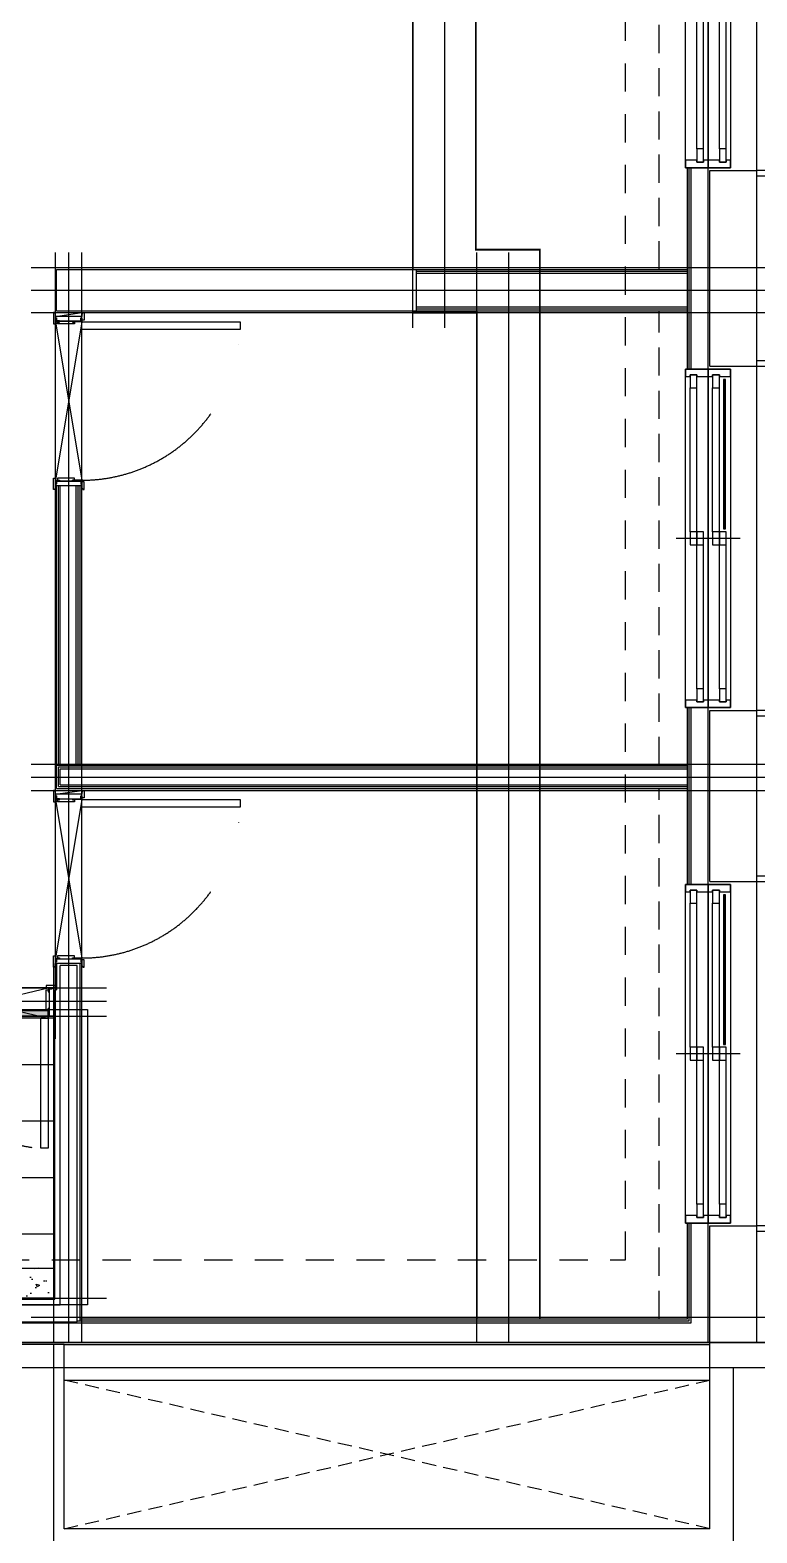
# Model space of a CAD drawing. Header units: millimetres. Extents: x 7294529 to 7346664, y 234399 to 276449.
# Drawn here: x 7337798 to 7341664, y 257172 to 265162 of the extents above; entities that cross this region are included whole.
import ezdxf
from ezdxf.xclip import XClip

# ---------------------------------------------------------------- set-up
doc = ezdxf.new("R2010")
doc.units = ezdxf.units.MM
doc.header["$LTSCALE"] = 100
doc.header["$XCLIPFRAME"] = 2
for name, pattern in [('C-303-R-TF_59C+59B+59C$0$CEN', [62, 60, -1, 0, -1]), ('C-303-R-TF_59C+59B+59C$0$HID', [2.3, 1.5, -0.8]), ('ST-DASH', [2.7, 1.5, -1.2]), ('U-59C-EX$0$CEN', [62, 60, -1, 0, -1]), ('U-59C-EX$0$DASHDOTX2', [2, 1, -0.5, 0, -0.5]), ('U-59C-EX$0$HID', [2.3, 1.5, -0.8])]:
    doc.linetypes.add(name, pattern=pattern)
for name, color, linetype in [('AA-BORD-XREF', 15, 'Continuous'), ('BP', 7, 'Continuous'), ('C-303-R-TF_59C+59B+59C$0$CEN', 1, 'C-303-R-TF_59C+59B+59C$0$CEN'), ('C-303-R-TF_59C+59B+59C$0$COL', 2, 'Continuous'), ('C-303-R-TF_59C+59B+59C$0$OPEN', 1, 'C-303-R-TF_59C+59B+59C$0$HID'), ('C-303-R-TF_59C+59B+59C$0$WAL', 3, 'Continuous'), ('U-59C-EX$0$A-커텐박스', 11, 'U-59C-EX$0$HID'), ('U-59C-EX$0$C-DOOR', 1, 'Continuous'), ('U-59C-EX$0$CEN', 1, 'U-59C-EX$0$CEN'), ('U-59C-EX$0$CON', 2, 'Continuous'), ('U-59C-EX$0$DOR', 4, 'Continuous'), ('U-59C-EX$0$FIN', 5, 'Continuous'), ('U-59C-EX$0$FUR_욕실', 6, 'Continuous'), ('U-59C-EX$0$HAT', 8, 'Continuous'), ('U-59C-EX$0$INSUL_line', 8, 'Continuous'), ('U-59C-EX$0$WAL', 3, 'Continuous'), ('U-59C-EX$0$WIN', 4, 'Continuous'), ('U-59C-EX$0$발코니 입면선', 4, 'Continuous'), ('U-59C-EX$0$확장전', 4, 'U-59C-EX$0$HID'), ('결로방지', 4, 'ST-DASH'), ('기단부-석재', 6, 'Continuous')]:
    doc.layers.add(name, color=color, linetype=linetype)
for name, color, linetype, plot in [('CUT-LINE', 105, 'Continuous', False), ('Defpoint', 142, 'Continuous', False), ('U-59C-EX$0$Defpoint', 142, 'Continuous', False), ('U-59C-EX$0$MC', 152, 'Continuous', False)]:
    doc.layers.add(name, color=color, linetype=linetype, plot=plot)

# ---------------------------------------------------------------- blocks, each defined once
blk = doc.blocks.new('U-59C-EX$0$u-59c-tf-ex$0$WIN_2_2700')
at = {"layer": 'U-59C-EX$0$WIN'}
blk.add_line((350, -290), (350, 50), dxfattribs=at)
at = {"layer": 'U-59C-EX$0$WIN', "color": 5, "linetype": 'Continuous'}
for p, q in [((-1250, -60), (315, -60)), ((385, -24), (1250, -24)), ((385, -60), (1250, -60)), ((-1250, -96), (315, -96)), ((385, -144), (1250, -144)), ((-1250, -180), (315, -180)), ((-1250, -216), (315, -216)), ((385, -180), (1250, -180))]:
    blk.add_line(p, q, dxfattribs=at)
at = {"layer": 'U-59C-EX$0$WIN'}
for points in [[(-1310, -96), (-1320, -96), (-1320, -60), (-1310, -60), (-1310, 0), (-1350, 0), (-1350, -120), (-1310, -120)], [(-1350, 0), (1350, 0), (1350, -120), (-1350, -120)], [(1310, -24), (1320, -24), (1320, -60), (1310, -60), (1310, -120), (1350, -120), (1350, 0), (1310, 0)], [(-1320, -96), (-1250, -96), (-1250, -60), (-1320, -60)], [(315, -60), (385, -60), (385, -24), (315, -24)], [(315, -96), (385, -96), (385, -60), (315, -60)], [(1320, -24), (1250, -24), (1250, -60), (1320, -60)], [(-1310, -216), (-1320, -216), (-1320, -180), (-1310, -180), (-1310, -120), (-1350, -120), (-1350, -240), (-1310, -240)], [(-1350, -120), (1350, -120), (1350, -240), (-1350, -240)], [(315, -180), (385, -180), (385, -144), (315, -144)], [(1320, -144), (1250, -144), (1250, -180), (1320, -180)], [(1310, -144), (1320, -144), (1320, -180), (1310, -180), (1310, -240), (1350, -240), (1350, -120), (1310, -120)], [(-1320, -216), (-1250, -216), (-1250, -180), (-1320, -180)], [(315, -216), (385, -216), (385, -180), (315, -180)]]:
    blk.add_lwpolyline(points, close=True, dxfattribs=at)
blk = doc.blocks.new('U-59C-EX$0$u-59c-tf-ex$0$WIN_2_1800')
at = {"layer": 'U-59C-EX$0$WIN'}
blk.add_line((0, -290), (0, 50), dxfattribs=at)
at = {"layer": 'U-59C-EX$0$WIN', "color": 5, "linetype": 'Continuous'}
for p, q in [((-800, -60), (-35, -60)), ((35, -24), (800, -24)), ((35, -60), (800, -60)), ((-800, -96), (-35, -96)), ((35, -144), (800, -144)), ((-800, -180), (-35, -180)), ((-800, -216), (-35, -216)), ((35, -180), (800, -180))]:
    blk.add_line(p, q, dxfattribs=at)
at = {"layer": 'U-59C-EX$0$WIN'}
for points in [[(-860, -96), (-870, -96), (-870, -60), (-860, -60), (-860, 0), (-900, 0), (-900, -120), (-860, -120)], [(-900, 0), (900, 0), (900, -120), (-900, -120)], [(860, -24), (870, -24), (870, -60), (860, -60), (860, -120), (900, -120), (900, 0), (860, 0)], [(-870, -96), (-800, -96), (-800, -60), (-870, -60)], [(-35, -60), (35, -60), (35, -24), (-35, -24)], [(-35, -96), (35, -96), (35, -60), (-35, -60)], [(870, -24), (800, -24), (800, -60), (870, -60)], [(-860, -216), (-870, -216), (-870, -180), (-860, -180), (-860, -120), (-900, -120), (-900, -240), (-860, -240)], [(-900, -120), (900, -120), (900, -240), (-900, -240)], [(-35, -180), (35, -180), (35, -144), (-35, -144)], [(870, -144), (800, -144), (800, -180), (870, -180)], [(860, -144), (870, -144), (870, -180), (860, -180), (860, -240), (900, -240), (900, -120), (860, -120)], [(-870, -216), (-800, -216), (-800, -180), (-870, -180)], [(-35, -216), (35, -216), (35, -180), (-35, -180)]]:
    blk.add_lwpolyline(points, close=True, dxfattribs=at)
blk = doc.blocks.new('U-59C-EX$0$A$C42d6a0a8')
at = {"layer": 'U-59C-EX$0$C-DOOR'}
for p, q in [((0, 49), (-140, 891)), ((-140, 891), (-140, 49)), ((-140, 49), (0, 891)), ((0, 891), (0, 49))]:
    blk.add_line(p, q, dxfattribs=at)
at = {"layer": 'U-59C-EX$0$C-DOOR', "linetype": 'U-59C-EX$0$DASHDOTX2', "ltscale": 8}
blk.add_arc((-139.3, 47.3), 843.7, 90.04682, 177.16562, dxfattribs=at)
at = {"layer": 'U-59C-EX$0$DOR'}
for p, q in [((-152, 940), (-152, 900)), ((-145, 940), (-152, 940)), ((-152, 900), (-140, 900)), ((-145, 935), (-145, 940)), ((-140, 935), (-145, 935)), ((-140, 900), (-140, 935)), ((-140, 912), (-140, 920)), ((-140, 920), (0, 920)), ((-135, 912), (-140, 912)), ((-135, 911), (-140, 911)), ((-140, 911), (-140, 891)), ((-140, 891), (-90, 891)), ((-135, 896), (-135, 912)), ((-135, 896), (-135, 911)), ((-5, 896), (-135, 896)), ((-90, 896), (-135, 896)), ((-89, 890), (-100, 890)), ((-100, 890), (-100, 880)), ((-100, 880), (-10, 880)), ((-90, 891), (-90, 896)), ((-21, 895), (-89, 895)), ((-89, 895), (-89, 890)), ((-21, 890), (-21, 895)), ((-10, 890), (-21, 890)), ((-10, 880), (-10, 890)), ((0, 912), (-5, 912)), ((-5, 912), (-5, 896)), ((0, 920), (0, 912)), ((-982, 49), (-982, 89)), ((-982, 89), (-140, 89)), ((-140, 89), (-140, 49)), ((-140, 49), (-982, 49)), ((-152, 0), (-152, 40)), ((-152, 40), (-140, 40)), ((-145, 0), (-152, 0)), ((-140, 5), (-145, 5)), ((-145, 5), (-145, 0)), ((-140, 49), (-90, 49)), ((-140, 29), (-140, 49)), ((-140, 40), (-140, 5)), ((-135, 29), (-140, 29)), ((-135, 28), (-140, 28)), ((-140, 28), (-140, 20)), ((-140, 20), (0, 20)), ((-5, 44), (-135, 44)), ((-135, 44), (-135, 28)), ((-90, 44), (-135, 44)), ((-135, 44), (-135, 29)), ((-100, 50), (-100, 60)), ((-100, 60), (-10, 60)), ((-89, 50), (-100, 50)), ((-90, 49), (-90, 44)), ((-89, 45), (-89, 50)), ((-21, 45), (-89, 45)), ((-10, 50), (-21, 50)), ((-21, 50), (-21, 45)), ((-10, 60), (-10, 50)), ((-5, 28), (-5, 44)), ((0, 28), (-5, 28)), ((0, 20), (0, 28))]:
    blk.add_line(p, q, dxfattribs=at)
at = {"layer": 'U-59C-EX$0$DOR', "color": 8}
for p, q in [((-140, 0), (-140, 20)), ((-140, 20), (0, 20)), ((0, 20), (-140, 0)), ((0, 0), (-140, 0)), ((0, 20), (0, 0))]:
    blk.add_line(p, q, dxfattribs=at)
at = {"layer": 'U-59C-EX$0$DOR'}
for points in [[(0, 891), (-20, 891), (-20, 896), (-5, 896), (-5, 911), (0, 911)], [(12, 940), (12, 880), (0, 880), (0, 935), (5, 935), (5, 940)], [(0, 49), (-20, 49), (-20, 44), (-5, 44), (-5, 29), (0, 29)], [(12, 0), (12, 60), (0, 60), (0, 5), (5, 5), (5, 0)]]:
    blk.add_lwpolyline(points, close=True, dxfattribs=at)
blk = doc.blocks.new('U-59C-EX$0$A$Cdfe55425')
at = {"layer": 'U-59C-EX$0$HAT'}
h = blk.add_hatch(dxfattribs=at)
h.set_pattern_fill('AR-SAND', color=252, scale=0.3, angle=450, style=0)
h.set_pattern_definition([(127.5, (3350244.997, -1210362.989), (-14.68239712, -0.48000939), [0, -11.5824, 0, -12.954, 0, -12.3825]), (97.5, (3350244.997, -1210362.99), (-21.50475302, 13.48569849), [0, -6.2484, 0, -10.4394, 0, -4.0005]), (57.5, (3350244.997, -1210372.362), (-0.04311554, 23.729771107), [0, -3.81, 0, -13.716, 0, -17.907]), (47.5, (3350244.997, -1210372.362), (-6.6878797, 22.90669357), [0, -1.905, 0, -8.9916, 0, -10.287])])
h.paths.add_polyline_path([(-160, 721), (-120, 721), (-120, 29), (-160, 29)])
at = {"layer": 'U-59C-EX$0$C-DOOR', "ltscale": 3}
for p, q in [((-160, 29), (-160, 721)), ((-160, 721), (0, 29)), ((0, 721), (-160, 29)), ((0, 29), (0, 721))]:
    blk.add_line(p, q, dxfattribs=at)
at = {"layer": 'U-59C-EX$0$C-DOOR', "color": 1, "linetype": 'U-59C-EX$0$DASHDOTX2', "ltscale": 10}
blk.add_arc((-159.2, 26.9, 0), 694.1, 90.06964, 176.52089, dxfattribs=at)
at = {"layer": 'U-59C-EX$0$DOR'}
for p, q in [((-5, 24), (-150, 24)), ((-150, 24), (-150, 0)), ((-150, 0), (0, 0)), ((-120, 30), (-120, 40)), ((-120, 40), (-10, 40)), ((-109, 30), (-120, 30)), ((-109, 25), (-109, 30)), ((-21, 25), (-109, 25)), ((-10, 30), (-21, 30)), ((-21, 30), (-21, 25)), ((0, 29), (-20, 29)), ((-20, 29), (-20, 24)), ((-20, 24), (-5, 24)), ((-10, 40), (-10, 30)), ((-5, 8), (-5, 24)), ((-5, 24), (-5, 9)), ((-5, 9), (0, 9)), ((0, 8), (-5, 8)), ((12, 40), (0, 40)), ((0, 40), (0, -5)), ((0, 9), (0, 29)), ((0, 0), (0, 8)), ((12, -10), (12, 40)), ((0, -5), (5, -5)), ((5, -5), (5, -10)), ((5, -10), (12, -10))]:
    blk.add_line(p, q, dxfattribs=at)
for points in [[(-160, 721), (-110, 721), (-110, 726), (-150, 726), (-150, 750), (-160, 750)], [(0, 750), (0, 742), (-5, 742), (-5, 726), (-150, 726), (-150, 750)], [(-21, 725), (-109, 725), (-109, 720), (-120, 720), (-120, 710), (-10, 710), (-10, 720), (-21, 720)], [(0, 721), (-20, 721), (-20, 726), (-5, 726), (-5, 741), (0, 741)], [(12, 770), (12, 710), (0, 710), (0, 765), (5, 765), (5, 770)], [(-160, 29), (-110, 29), (-110, 24), (-150, 24), (-150, 0), (-160, 0)]]:
    blk.add_lwpolyline(points, close=True, dxfattribs=at)
at = {"layer": 'U-59C-EX$0$DOR', "elevation": 0}
blk.add_lwpolyline([(-160, 29), (-852, 29), (-852, 69), (-160, 69)], close=True, dxfattribs=at)
at = {"layer": 'U-59C-EX$0$HAT', "color": 5, "elevation": 0}
blk.add_lwpolyline([(-160, 721), (-120, 721), (-120, 29), (-160, 29)], close=True, dxfattribs=at)
blk = doc.blocks.new('U-59C-EX$0$A$Ce93e390f')
at = {"layer": 'U-59C-EX$0$HAT'}
h = blk.add_hatch(dxfattribs=at)
h.set_pattern_fill('_USER', color=256, scale=300, angle=180, double=1, pattern_type=0)
h.set_pattern_definition([(180, (1340, -8e-07), (-4e-14, -300), []), (270, (1340, -8e-07), (300, -6e-14), [])])
h.paths.add_polyline_path([(1340, 1350), (0, 1350), (0, 0), (1340, 0)])
h = blk.add_hatch(dxfattribs=at)
h.set_pattern_fill('AR-CONC', color=252, angle=90)
h.set_pattern_definition([(140, (805930.75, -2615083.35), (15.9390865, 182.184669), [19.05, -209.55]), (85, (805930.75, -2615083.35), (-191.056845, -35.24342), [15.24, -167.640584]), (190.4514444, (805932.07, -2615068.17), (-175.117751, 146.941248), [16.190009, -178.090245]), (136.1842, (805879.95, -2615083.35), (42.04233, 271.07904), [28.575, -314.325]), (186.635557, (805883.45, -2615060.76), (-247.426123, 237.404135), [24.285023, -267.135608]), (81.184151, (805879.95, -2615083.35), (-247.426123, 237.404135), [22.859967, -251.459732]), (111, (805892.65, -2615057.95), (102.265199, 151.614391), [19.05, -209.55]), (56, (805892.65, -2615057.95), (-184.187966, 61.802029), [15.24, -167.64]), (161.451445, (805901.17, -2615045.32), (-81.922768, 213.41642), [16.190009, -178.089938]), (127.4999997, (805930.746, -2615083.35), (-84.5550389, 3.0886037), [0, -165.608, 0, -170.18, 0, -168.275]), (97.4999997, (805930.75, -2615083.35), (-100.1805745, 66.819663), [0, -97.028, 0, -161.798, 0, -64.135]), (57.4999997, (805930.746, -2615139.993), (5.7287447, 135.5905951), [0, -63.5, 0, -198.12, 0, -262.89]), (47.4999997, (805930.75, -2615165.39), (-25.4264903, 148.1291815), [0, -82.55, 0, -131.572, 0, -186.69])])
h.paths.add_polyline_path([(1500, 1350), (1340, 1350), (1340, 0), (1500, 0)])
at = {"layer": 'U-59C-EX$0$Defpoint'}
blk.add_lwpolyline([(0, 2100), (1500, 2100), (1500, 0), (0, 0)], close=True, dxfattribs=at)
at = {"layer": 'U-59C-EX$0$FUR_욕실'}
blk.add_lwpolyline([(1500, 1350), (1340, 1350), (1340, 0), (1500, 0)], close=True, dxfattribs=at)
blk = doc.blocks.new('*U239')
at = {"layer": 'U-59C-EX$0$WIN'}
blk.add_line((15, 8), (810.1, 8), dxfattribs=at)
at = {"layer": 'U-59C-EX$0$WIN', "color": 8}
blk.add_lwpolyline([(15, 13.4), (810.1, 13.4), (810.1, 2.6), (15, 2.6)], close=True, dxfattribs=at)
blk = doc.blocks.new('U-59C-EX')
at = {"layer": 'U-59C-EX$0$A-커텐박스'}
for p, q in [((125, -6165), (2945, -6165)), ((3070, -6165), (5485, -6165)), ((5705, -6165), (9525, -6165))]:
    blk.add_line(p, q, dxfattribs=at)
at = {"layer": 'U-59C-EX$0$CEN'}
for p, q in [((1815, 200), (1815, -3225)), ((3005, -2825), (3005, -7185)), ((5595, -2825), (5595, -7185)), ((-200, -3025), (5795, -3025)), ((5395, -5025), (13960, -5025)), ((-200, -5365), (5795, -5365)), ((0, -6685), (13960, -6685))]:
    blk.add_line(p, q, dxfattribs=at)
at = {"layer": 'U-59C-EX$0$CON'}
for p, q in [((5485, -2960), (5485, -4875)), ((5485, -2960), (5705, -2960)), ((5705, -2960), (5705, -4875)), ((5485, -4875), (5705, -4875)), ((-20, -6435), (620, -6435)), ((620, -6435), (620, -6685)), ((2450, -6435), (3360, -6435)), ((2450, -6435), (2450, -6685)), ((3360, -6435), (3360, -6685)), ((5190, -6435), (6230, -6435)), ((5190, -6435), (5190, -6685)), ((6230, -6435), (6230, -6685)), ((0, -6685), (620, -6685)), ((2450, -6685), (3360, -6685)), ((5190, -6685), (6230, -6685))]:
    blk.add_line(p, q, dxfattribs=at)
at = {"layer": 'U-59C-EX$0$FIN'}
for p, q in [((1875, -2950), (1875, -2960)), ((2015, -2960), (1875, -2960)), ((2945, -2960), (3070, -2960)), ((2945, -2960), (2945, -6315)), ((2955, -2970), (3060, -2970)), ((2955, -2970), (2955, -6315)), ((2965, -2980), (3050, -2980)), ((2965, -2980), (2965, -6315)), ((3050, -2980), (3050, -6315)), ((3060, -2970), (3060, -6315)), ((3070, -2960), (4555, -2960)), ((3070, -2960), (3070, -6315)), ((3070, -2970), (4555, -2970)), ((3070, -2980), (4555, -2980)), ((115, -3070), (115, -6325)), ((115, -3085), (2015, -3085)), ((125, -3085), (125, -6315)), ((3070, -3065), (4555, -3065)), ((3070, -3075), (4555, -3075)), ((3070, -3085), (4555, -3085)), ((5485, -4875), (5485, -6315)), ((5495, -4875), (5495, -6315)), ((5505, -4875), (5505, -6315)), ((5685, -4875), (5685, -6315)), ((5695, -4875), (5695, -6315)), ((5705, -4875), (5705, -6315)), ((115, -6325), (635, -6325)), ((125, -6315), (635, -6315)), ((2435, -6315), (3375, -6315)), ((2435, -6325), (3375, -6325)), ((5175, -6315), (6245, -6315)), ((5175, -6325), (6245, -6325))]:
    blk.add_line(p, q, dxfattribs=at)
at = {"layer": 'U-59C-EX$0$INSUL_line'}
for p, q in [((105, -170), (105, -6335)), ((105, -6335), (635, -6335)), ((2435, -6335), (3375, -6335)), ((5175, -6335), (6245, -6335)), ((-10, -6425), (635, -6425)), ((2435, -6425), (3375, -6425)), ((5175, -6425), (6245, -6425))]:
    blk.add_line(p, q, dxfattribs=at)
at = {"layer": 'U-59C-EX$0$MC'}
for p, q in [((1885, 200), (1885, -3225)), ((135, -2825), (135, -7185)), ((2935, -2825), (2935, -7185)), ((3075, -2825), (3075, -7185)), ((5475, -2825), (5475, -7185)), ((5715, -2825), (5715, -7185)), ((-200, -3095), (5795, -3095)), ((5395, -4855), (13960, -4855)), ((-200, -5195), (5795, -5195))]:
    blk.add_line(p, q, dxfattribs=at)
at = {"layer": 'U-59C-EX$0$WAL'}
for p, q in [((110, -720), (110, -3070)), ((2005, -3070), (2005, -2980)), ((110, -3070), (2005, -3070))]:
    blk.add_line(p, q, dxfattribs=at)
at = {"layer": 'U-59C-EX$0$발코니 입면선'}
for p, q in [((620, -6685), (2450, -6685)), ((3360, -6685), (5190, -6685)), ((6230, -6685), (8960, -6685))]:
    blk.add_line(p, q, dxfattribs=at)
at = {"layer": 'U-59C-EX$0$확장전', "const_width": 10}
for points in [[(5475, -4855), (5475, -5195), (125, -5195)], [(9525, -4855), (5705, -4855)], [(9525, -5190), (5810, -5190), (5810, -5530), (125, -5530)]]:
    blk.add_lwpolyline(points, dxfattribs=at)
at = {"xscale": -1}
for p in [(2395, -6521), (5135, -6521)]:
    blk.add_blockref('*U239', p, dxfattribs=at)
at = {"layer": 'U-59C-EX$0$DOR', "rotation": 90}
for p in [(2935, -2955), (5475, -2955)]:
    blk.add_blockref('U-59C-EX$0$A$C42d6a0a8', p, dxfattribs=at)
at = {"layer": 'U-59C-EX$0$FUR_욕실', "xscale": -1.000000000000001}
blk.add_blockref('U-59C-EX$0$A$Ce93e390f', (1735, -2945), dxfattribs=at)
at = {"layer": 'U-59C-EX$0$WIN'}
for name, p in [('U-59C-EX$0$u-59c-tf-ex$0$WIN_2_1800', (1535, -6305)), ('U-59C-EX$0$u-59c-tf-ex$0$WIN_2_1800', (4275, -6305)), ('U-59C-EX$0$u-59c-tf-ex$0$WIN_2_2700', (7595, -6305))]:
    blk.add_blockref(name, p, dxfattribs=at)
at = {"layer": 'U-59C-EX$0$FIN'}
for p, q in [((230, -840), (230, -2950)), ((230, -2950), (1875, -2950))]:
    blk.add_line(p, q, dxfattribs=at)
at = {"layer": 'U-59C-EX$0$MC'}
for p, q in [((235, 200), (235, -3225)), ((1735, 200), (1735, -3225)), ((-200, -2945), (2015, -2945)), ((1615, -2955), (5795, -2955))]:
    blk.add_line(p, q, dxfattribs=at)
at = {"layer": 'U-59C-EX$0$WAL'}
for p, q in [((200, -810), (200, -2980)), ((200, -2980), (2005, -2980))]:
    blk.add_line(p, q, dxfattribs=at)
at = {"layer": 'U-59C-EX$0$DOR'}
blk.add_blockref('U-59C-EX$0$A$Cdfe55425', (1885, -2945), dxfattribs=at)
blk = doc.blocks.new('BORD-303')
at = {"layer": 'Defpoint'}
blk.add_lwpolyline([(3235, 9655), (5505, 9655), (5505, 8085), (3235, 8085)], close=True, dxfattribs=at)
blk = doc.blocks.new('C-303-R-TF_59C+59B+59C', base_point=(0, 0))
at = {"layer": 'C-303-R-TF_59C+59B+59C$0$CEN'}
for p, q in [((4240, 1260), (-2945, 1260)), ((0, -1795), (0, 1250)), ((4240, 1125), (-5035, 1125)), ((3615, 0), (3615, 1125))]:
    blk.add_line(p, q, dxfattribs=at)
at = {"layer": 'C-303-R-TF_59C+59B+59C$0$COL'}
for p, q in [((3490, 270), (3490, 1395)), ((55, 1250), (-2890, 1250)), ((55, 270), (55, 1250)), ((3490, 270), (55, 270))]:
    blk.add_line(p, q, dxfattribs=at)
at = {"layer": 'C-303-R-TF_59C+59B+59C$0$OPEN', "ltscale": 0.5}
for p, q in [((55, 270), (3490, 1060)), ((3490, 270), (55, 1060))]:
    blk.add_line(p, q, dxfattribs=at)
at = {"layer": 'C-303-R-TF_59C+59B+59C$0$WAL'}
for p, q in [((55, 1250), (3490, 1250)), ((55, 1060), (3490, 1060))]:
    blk.add_line(p, q, dxfattribs=at)
blk = doc.blocks.new('기단부-303-TF')
at = {"layer": '기단부-석재'}
for points in [[(13385, 4385), (13485, 4385), (13485, 5425), (13385, 5425)], [(13385, 4415), (13455, 4415), (13455, 5395), (13385, 5395)], [(13385, 1645), (13485, 1645), (13485, 2555), (13385, 2555)], [(13385, 1675), (13455, 1675), (13455, 2525), (13385, 2525)], [(13385, -2685), (13485, -2685), (13485, -185), (13385, -185)], [(13385, -2655), (13455, -2655), (13455, -215), (13385, -215)]]:
    blk.add_lwpolyline(points, dxfattribs=at)

msp = doc.modelspace()

# ---------------------------------------------------------------- block references
at = {"layer": 'BP'}
ref = msp.add_blockref('U-59C-EX', (7334979.4, 258184.4), dxfattribs=dict(at, rotation=90))
XClip(ref).set_block_clipping_path([(13960.0000000001, 2135.0000000009), (4675.0000000018, 2135), (4024.9999999999, 1484.9999999981), (0, 1484.9999999991), (0, -7184.9999999991), (13960.0000000001, -7184.9999999991)])

# ---------------------------------------------------------------- next in the draw order: linework, layer by layer
at = {"layer": 'CUT-LINE'}
msp.add_lwpolyline([(7332844.4, 272144.4), (7332844.4, 262859.4), (7333494.4, 262209.4), (7333494.4, 258184.4), (7342164.4, 258184.4), (7342164.4, 272144.4)], close=True, dxfattribs=at)
at = {"layer": '결로방지'}
msp.add_lwpolyline([(7335934.4, 262129.4), (7335934.4, 261809.4), (7335484.4, 261809.4), (7335484.4, 258624.4), (7340964.4, 258624.4), (7340964.4, 267379.4), (7339514.4, 267379.4), (7339514.4, 267709.4)], dxfattribs=at)

# ---------------------------------------------------------------- next in the draw order: block references
at = {"layer": 'AA-BORD-XREF'}
msp.add_blockref('BORD-303', (7332599.4, 250299.4), dxfattribs=at)
at = {"layer": 'BP'}
msp.add_blockref('C-303-R-TF_59C+59B+59C', (7337924.4, 256924.4), dxfattribs=at)
at = {"layer": '기단부-석재'}
msp.add_blockref('기단부-303-TF', (7328279.4, 258989.4), dxfattribs=at)

doc.saveas('drawing.dxf')
